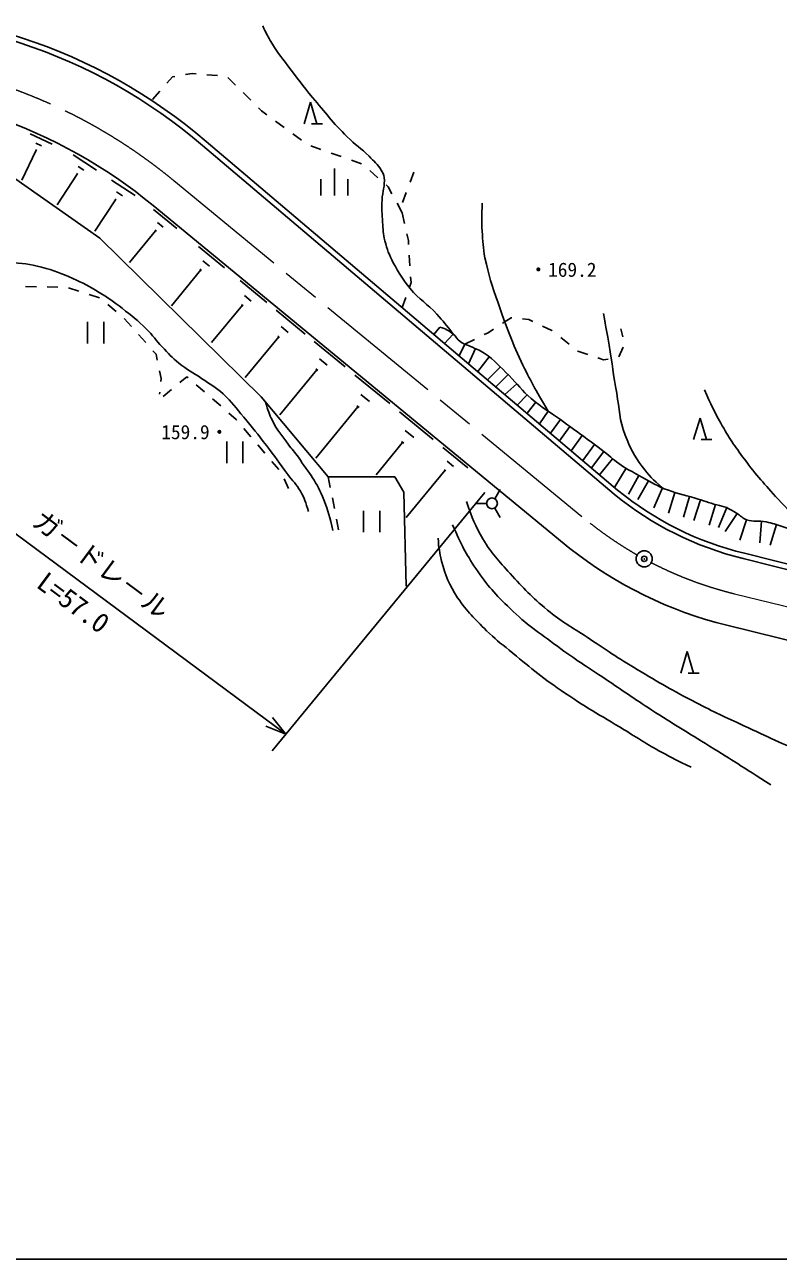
# Model space of a CAD drawing. Units: millimetres, scale not verified. Extents: x 40000 to 680000, y 20000 to 380000.
# Drawn here: x 387147 to 457013, y 205000 to 319456 of the extents above; entities that cross this region are included whole.
import ezdxf
from ezdxf.enums import TextEntityAlignment as Align

# ---------------------------------------------------------------- set-up
doc = ezdxf.new("R2010")
doc.units = ezdxf.units.MM
doc.header["$LTSCALE"] = 1000
doc.header["$PDMODE"] = 32
doc.header["$PDSIZE"] = 500
doc.linetypes.add('CHAIN', pattern=[18.5, 12, -1.5, 3.5, -1.5])
for name, color, linetype, lineweight in [('M-BGD', 7, 'Continuous', 25), ('M-BMK', 2, 'CHAIN', 13), ('M-BMK-SRVR', 3, 'Continuous', 25), ('M-STR-STRC', 7, 'Continuous', 25), ('M-TTL-BAND', 7, 'Continuous', 25)]:
    doc.layers.add(name, color=color, linetype=linetype, lineweight=lineweight)
doc.styles.add('@ＭＳ ゴシック', font='')
doc.styles.add('ＭＳ ゴシック', font='')
doc.styles.get('@ＭＳ ゴシック').set_extended_font_data('@MS Gothic')
doc.styles.get('ＭＳ ゴシック').set_extended_font_data('MS Gothic')

msp = doc.modelspace()

# ---------------------------------------------------------------- linework, layer by layer
at = {"layer": 'M-BGD'}
for p, q in [((402668, 314945), (402046, 314831)), ((403034, 314912), (402668, 314945)), ((405026, 314733), (404030, 314822)), ((400845, 314613), (400327, 314030)), ((401062, 314653), (400845, 314613)), ((406696, 313862), (405986, 314567)), ((399663, 313282), (398999, 312535)), ((408115, 312453), (407405, 313158)), ((409108, 311465), (408824, 311748)), ((409591, 311110), (409108, 311465)), ((413046, 310271), (413646, 312271)), ((413646, 312271), (414246, 310271)), ((411202, 309926), (410397, 310518)), ((413746, 310271), (414746, 310271)), ((387664, 309338), (389703, 308368)), ((412814, 308741), (412008, 309333)), ((388186, 308465), (388696, 308222)), ((403643, 308250), (441796, 275933)), ((403968, 308631), (442116, 276317)), ((414608, 307900), (413667, 308239)), ((388198, 307834), (386876, 305055)), ((388135, 307864), (388262, 307804)), ((391641, 307385), (393790, 305973)), ((416490, 307223), (415549, 307561)), ((418372, 306545), (417431, 306884)), ((394103, 299679), (384164, 306657)), ((392010, 305604), (390145, 302764)), ((391943, 305648), (392077, 305560)), ((392094, 306318), (392631, 305965)), ((415856, 303626), (415856, 306126)), ((419898, 305267), (419149, 305930)), ((422877, 304844), (423233, 305778)), ((395192, 305052), (397389, 303610)), ((414606, 303626), (414606, 305126)), ((417106, 303626), (417106, 305126)), ((420850, 304424), (420647, 304605)), ((395655, 303962), (396204, 303602)), ((421193, 303782), (420850, 304424)), ((422167, 302974), (422522, 303909)), ((395569, 303233), (393657, 300322)), ((395501, 303278), (395638, 303188)), ((399054, 302685), (437696, 270906)), ((399091, 302322), (401253, 300551)), ((422133, 302017), (421663, 302899)), ((399459, 301117), (399999, 300674)), ((422354, 301041), (422133, 302017)), ((399286, 300355), (396865, 297400)), ((399219, 300411), (399354, 300300)), ((422714, 299454), (422575, 300066)), ((409072, 284951), (394103, 299679)), ((403261, 298902), (405660, 296930)), ((422738, 299082), (422714, 299454)), ((422865, 297087), (422801, 298084)), ((403474, 296716), (400744, 293397)), ((403399, 296778), (403549, 296655)), ((403667, 297563), (404267, 297070)), ((407111, 295736), (409603, 293687)), ((422808, 295115), (422962, 295561)), ((422962, 295561), (422929, 296089)), ((387228, 295180), (388228, 295161)), ((389228, 295143), (390228, 295125)), ((391220, 295063), (392173, 294758)), ((393125, 294453), (394077, 294148)), ((407533, 294345), (408156, 293832)), ((422155, 293225), (422482, 294170)), ((394845, 293507), (395613, 292866)), ((407332, 293465), (404477, 289995)), ((407254, 293529), (407410, 293401)), ((392985, 291908), (392985, 289908)), ((394485, 291908), (394485, 289908)), ((396377, 292222), (397042, 291475)), ((410457, 292984), (413150, 290769)), ((431448, 291774), (432244, 292292)), ((432244, 292292), (432294, 292287)), ((433288, 292178), (433881, 292114)), ((433881, 292114), (434247, 291943)), ((397707, 290728), (398372, 289981)), ((410913, 291480), (411587, 290926)), ((425078, 290750), (425649, 291424)), ((426878, 290781), (426075, 289905)), ((429747, 290726), (430109, 290904)), ((430109, 290904), (430609, 291229)), ((435153, 291521), (436016, 291118)), ((436016, 291118), (436053, 291088)), ((442585, 290519), (442422, 291260)), ((410696, 290530), (407592, 286756)), ((410612, 290599), (410780, 290460)), ((413983, 290084), (416854, 287723)), ((427951, 289846), (427437, 288751)), ((427951, 289846), (428849, 290286)), ((436836, 290466), (437619, 289844)), ((399038, 289235), (399321, 288916)), ((399321, 288916), (399438, 288355)), ((414469, 288481), (415187, 287891)), ((428941, 289422), (428298, 288022)), ((430201, 288676), (429153, 287298)), ((438403, 289223), (438436, 289196)), ((438436, 289196), (439341, 288885)), ((440287, 288560), (440821, 288377)), ((440821, 288377), (441250, 288454)), ((442219, 288650), (442633, 289560)), ((399642, 287376), (399791, 286664)), ((414238, 287468), (410793, 283279)), ((414148, 287542), (414328, 287394)), ((431246, 287736), (430046, 286541)), ((399791, 286664), (399764, 286393)), ((401531, 286273), (402192, 286819)), ((402192, 286819), (402300, 286726)), ((417761, 286977), (420985, 284325)), ((431958, 287014), (430826, 285880)), ((432758, 286174), (431653, 285180)), ((399668, 285397), (399650, 285209)), ((399989, 284999), (400760, 285636)), ((403056, 286072), (403812, 285418)), ((418307, 285177), (419113, 284514)), ((433718, 285146), (432815, 284196)), ((404569, 284764), (405325, 284110)), ((415280, 277541), (409072, 284951)), ((418047, 284039), (414138, 279286)), ((417946, 284122), (418148, 283956)), ((434529, 284451), (433723, 283427)), ((406081, 283455), (406767, 282862)), ((406767, 282862), (406827, 282791)), ((421909, 283566), (425018, 281009)), ((435682, 283627), (434882, 282445)), ((436816, 282842), (435904, 281579)), ((449158, 280992), (449758, 282992)), ((449758, 282992), (450358, 280992)), ((407473, 282027), (408118, 281263)), ((422435, 281830), (423213, 281191)), ((437692, 282205), (436731, 280879)), ((405874, 280822), (405874, 278822)), ((407374, 280822), (407374, 278822)), ((408764, 280500), (409409, 279736)), ((422185, 280733), (419718, 277734)), ((422087, 280813), (422282, 280653)), ((438840, 281372), (437813, 279962)), ((439979, 280534), (438878, 279060)), ((449858, 280992), (450858, 280992)), ((425923, 280264), (428222, 278374)), ((440837, 279886), (439688, 278374)), ((410055, 278972), (410700, 278208)), ((426127, 278170), (422519, 273783)), ((426056, 278229), (426199, 278111)), ((426313, 278981), (426887, 278508)), ((441655, 279220), (440437, 277739)), ((442895, 278338), (441859, 276627)), ((411213, 277362), (411613, 276445)), ((415280, 277541), (415475, 276560)), ((415280, 277541), (421449, 277541)), ((421449, 277541), (422295, 276131)), ((444097, 277671), (443130, 275920)), ((444988, 277165), (444004, 275425)), ((422295, 276131), (422520, 267394)), ((430718, 275514), (431218, 276380)), ((446277, 276511), (445474, 274680)), ((447417, 276094), (446829, 274182)), ((415669, 275579), (415864, 274598)), ((429968, 275081), (428968, 275081)), ((448777, 275720), (448234, 273795)), ((449800, 275410), (449194, 273504)), ((451181, 274976), (450609, 273060)), ((416058, 273617), (416252, 272636)), ((418557, 274396), (418557, 272396)), ((420057, 274396), (420057, 272396)), ((430718, 274648), (431218, 273781)), ((452241, 274684), (451473, 272838)), ((453190, 274136), (452076, 272476)), ((454076, 273567), (453460, 271664)), ((455467, 273415), (455307, 271421)), ((456839, 273110), (456256, 271197)), ((453873, 270449), (470179, 266370)), ((453754, 269964), (470083, 265879)), ((452236, 263783), (468891, 259693)), ((447961, 259345), (448561, 261345)), ((448561, 261345), (449161, 259345)), ((448661, 259345), (449661, 259345))]:
    msp.add_line(p, q, dxfattribs=at)
msp.add_circle((430468, 275081), 500, dxfattribs=at)
for centre, radius, start, end in [((371458, 270805), 49877, 49.32186, 94.4696), ((371458, 270805), 49377, 49.31978, 94.48553), ((369105, 266463), 47000, 50.41521, 91.72765), ((460819, 299077), 29958, 230.58178, 256.35987), ((460819, 299077), 29458, 230.58894, 256.36328), ((461299, 300687), 38000, 231.60202, 256.20157)]:
    msp.add_arc(centre, radius, start, end, dxfattribs=at)
for points, knots in [([(426878, 290781), (426193, 291666), (425981, 291918), (425360, 292608), (424463, 293606), (423746, 293963), (422893, 294999), (422183, 295862), (421844, 296403), (421320, 297391), (420920, 298144), (420749, 298603), (420540, 299430), (420374, 300083), (420374, 300469), (420326, 301141), (420269, 301946), (420238, 302400), (420276, 303205), (420313, 304024), (420561, 304479), (420477, 305295), (420447, 305582), (420336, 305727), (420187, 305974), (419845, 306541), (419556, 306797), (419080, 307258), (418315, 308000), (417795, 308317), (417041, 309071), (415698, 310412), (415040, 311256), (413831, 312721), (412911, 313836), (412420, 314483), (411553, 315640), (410885, 316533), (410468, 317012), (409917, 317982), (409622, 318501), (409515, 318691), (409212, 319341)], [0, 0, 0, 0, 1, 1, 1, 2, 2, 2, 3, 3, 3, 4, 4, 4, 5, 5, 5, 6, 6, 6, 7, 7, 7, 8, 8, 8, 9, 9, 9, 10, 10, 10, 11, 11, 11, 12, 12, 12, 13, 13, 13, 14, 14, 14, 14]), ([(435682, 283627), (434424, 285747), (434057, 286388), (433180, 288241), (432202, 290308), (431779, 291526), (431029, 293686), (430472, 295288), (430159, 296195), (429821, 297857), (429629, 298804), (429611, 299352), (429558, 300316), (429502, 301326), (429516, 301686), (429558, 302907)], [0, 0, 0, 0, 1, 1, 1, 2, 2, 2, 3, 3, 3, 4, 4, 4, 5, 5, 5, 5]), ([(382512, 297303), (384006, 297441), (384495, 297495), (385763, 297414), (386928, 297339), (387588, 297263), (388718, 296971), (389876, 296671), (390506, 296419), (391600, 295936), (392586, 295501), (393117, 295203), (394038, 294643), (394907, 294115), (395378, 293789), (396180, 293166), (397094, 292456), (397612, 292059), (398434, 291245), (399048, 290637), (399298, 290208), (399893, 289582), (400477, 288969), (400787, 288602), (401445, 288068), (402212, 287444), (402739, 287229), (403550, 286664), (404339, 286114), (404829, 285864), (405545, 285223), (406379, 284476), (406725, 283935), (407448, 283081), (408296, 282078), (408751, 281498), (409553, 280458), (410350, 279423), (410748, 278807), (411530, 277761), (411986, 277151), (412335, 276872), (412712, 276209), (413102, 275522), (413194, 275197), (413451, 274325)], [0, 0, 0, 0, 1, 1, 1, 2, 2, 2, 3, 3, 3, 4, 4, 4, 5, 5, 5, 6, 6, 6, 7, 7, 7, 8, 8, 8, 9, 9, 9, 10, 10, 10, 11, 11, 11, 12, 12, 12, 13, 13, 13, 14, 14, 14, 15, 15, 15, 15]), ([(446277, 276511), (445359, 277333), (445044, 277644), (444399, 278493), (443620, 279520), (443278, 280186), (442818, 281391), (442263, 282846), (442302, 283766), (442028, 285299), (441719, 287025), (441623, 288005), (441325, 289734), (441128, 290884), (441063, 291252), (440799, 292676)], [0, 0, 0, 0, 1, 1, 1, 2, 2, 2, 3, 3, 3, 4, 4, 4, 5, 5, 5, 5]), ([(425649, 291424), (426218, 291201), (426465, 291131), (426878, 290781), (427161, 290541), (427223, 290302), (427521, 290082), (427851, 289838), (428102, 289813), (428472, 289635), (428978, 289391), (429290, 289303), (429758, 288992), (430761, 288323), (431189, 287768), (432050, 286923), (432874, 286115), (433225, 285546), (434104, 284799), (435099, 283953), (435761, 283612), (436816, 282842), (438409, 281680), (439315, 281047), (440883, 279851), (441501, 279380), (441800, 279051), (442448, 278621), (443067, 278210), (443446, 278029), (444097, 277671), (445005, 277172), (445488, 276835), (446445, 276441), (447520, 275999), (448179, 275913), (449290, 275570), (450081, 275325), (450518, 275169), (451314, 274937), (451674, 274832), (451899, 274838), (452241, 274684), (452632, 274509), (452826, 274361), (453190, 274136), (453540, 273920), (453691, 273711), (454076, 273567), (454743, 273316), (455193, 273509), (455889, 273356), (456479, 273227), (456804, 273129), (457376, 272934), (458173, 272663), (458607, 272472), (459379, 272133), (460323, 271718), (460804, 271378), (461761, 270995), (462372, 270750), (462766, 270761), (463374, 270510), (464215, 270161), (464632, 269851), (465462, 269476), (466111, 269183), (466476, 269016), (467148, 268781), (467552, 268639), (467781, 268556), (468203, 268485), (468959, 268360), (469397, 268568), (470164, 268570), (470547, 268571), (470773, 268644), (471144, 268549), (471662, 268416), (471859, 268056), (472388, 267979), (473000, 267891), (473358, 267970), (473969, 268064), (474783, 268189), (475202, 268443), (476015, 268570), (476834, 268697), (477313, 268563), (478134, 268675), (478945, 268786), (479394, 268905), (480179, 269139), (480962, 269372), (481362, 269612), (482119, 269919), (483550, 270499), (484337, 270861), (485777, 271416), (486939, 271864), (487690, 271895), (488771, 272513), (489631, 273004), (490039, 273396), (490848, 273967), (491137, 274172), (491269, 274337), (491586, 274495), (492267, 274833), (492721, 274849), (493420, 275148), (494341, 275543), (494824, 275837), (495708, 276308), (496080, 276506), (496251, 276686), (496636, 276856), (498477, 277668), (499612, 277866), (501475, 278627), (502853, 279190), (503513, 279782), (504933, 280230), (505683, 280466), (506168, 280299), (506927, 280506), (507593, 280688), (507938, 280878), (508587, 281115), (509163, 281325), (509464, 281516), (510062, 281650), (511028, 281866), (511602, 281762), (512590, 281816), (514192, 281904), (515092, 281899), (516694, 282000), (517575, 282056), (518073, 282062), (518944, 282203), (519929, 282363), (520434, 282701), (521425, 282812), (522789, 282965), (523561, 282661), (524930, 282572), (527041, 282435), (528221, 282296), (530335, 282240), (531884, 282200), (532751, 282318), (534301, 282314), (535840, 282310), (536701, 282227), (538239, 282166), (539082, 282133), (539563, 282198), (540397, 282074), (540902, 281999), (541162, 281846), (541633, 281650), (541954, 281516), (542065, 281467), (542442, 281280)], [0, 0, 0, 0, 1, 1, 1, 2, 2, 2, 3, 3, 3, 4, 4, 4, 5, 5, 5, 6, 6, 6, 7, 7, 7, 8, 8, 8, 9, 9, 9, 10, 10, 10, 11, 11, 11, 12, 12, 12, 13, 13, 13, 14, 14, 14, 15, 15, 15, 16, 16, 16, 17, 17, 17, 18, 18, 18, 19, 19, 19, 20, 20, 20, 21, 21, 21, 22, 22, 22, 23, 23, 23, 24, 24, 24, 25, 25, 25, 26, 26, 26, 27, 27, 27, 28, 28, 28, 29, 29, 29, 30, 30, 30, 31, 31, 31, 32, 32, 32, 33, 33, 33, 34, 34, 34, 35, 35, 35, 36, 36, 36, 37, 37, 37, 38, 38, 38, 39, 39, 39, 40, 40, 40, 41, 41, 41, 42, 42, 42, 43, 43, 43, 44, 44, 44, 45, 45, 45, 46, 46, 46, 47, 47, 47, 48, 48, 48, 49, 49, 49, 50, 50, 50, 51, 51, 51, 52, 52, 52, 53, 53, 53, 54, 54, 54, 55, 55, 55, 55]), ([(450157, 285615), (450816, 284137), (451022, 283699), (451680, 282524), (452446, 281157), (452943, 280425), (453875, 279165), (454999, 277646), (455727, 276868), (456999, 275470), (457890, 274491), (458412, 273962), (459373, 273051), (460220, 272248), (460517, 271989), (461601, 271060)], [0, 0, 0, 0, 1, 1, 1, 2, 2, 2, 3, 3, 3, 4, 4, 4, 5, 5, 5, 5]), ([(415704, 272552), (415445, 273861), (415306, 274318), (414891, 275397), (414246, 277076), (413517, 277847), (412527, 279349), (412196, 279852), (411933, 280077), (411585, 280569), (410991, 281408), (410544, 281817), (410107, 282748), (409806, 283392), (409705, 283664), (409484, 284458)], [0, 0, 0, 0, 1, 1, 1, 2, 2, 2, 3, 3, 3, 4, 4, 4, 5, 5, 5, 5]), ([(428106, 275247), (428660, 273633), (428871, 273056), (429619, 271784), (430426, 270414), (431079, 269772), (432141, 268589), (433407, 267180), (434154, 266412), (435604, 265194), (436939, 264072), (437834, 263637), (439286, 262672), (441082, 261478), (442080, 260794), (443926, 259679), (446010, 258421), (447202, 257754), (449356, 256620), (451071, 255717), (452072, 255288), (453828, 254468), (456065, 253423), (457309, 252814), (459594, 251879), (461543, 251081), (462680, 250750), (464671, 250063), (467198, 249191), (468601, 248657), (471177, 247945), (472467, 247589), (473266, 247641), (474506, 247138), (474866, 246992), (475006, 246945), (475414, 246735)], [0, 0, 0, 0, 1, 1, 1, 2, 2, 2, 3, 3, 3, 4, 4, 4, 5, 5, 5, 6, 6, 6, 7, 7, 7, 8, 8, 8, 9, 9, 9, 10, 10, 10, 11, 11, 11, 12, 12, 12, 12]), ([(456333, 248987), (453563, 250743), (452864, 251187), (450634, 252585), (448549, 253891), (447354, 254580), (445288, 255914), (443582, 257015), (442650, 257668), (440967, 258805), (439229, 259980), (438216, 260583), (436529, 261831), (434767, 263135), (433718, 263806), (432141, 265328), (430774, 266648), (430043, 267451), (428981, 269027), (427974, 270520), (427671, 271173), (426812, 273095)], [0, 0, 0, 0, 1, 1, 1, 2, 2, 2, 3, 3, 3, 4, 4, 4, 5, 5, 5, 6, 6, 6, 7, 7, 7, 7]), ([(425467, 271851), (425542, 270884), (425607, 270547), (425803, 269733), (426142, 268326), (426500, 267554), (427283, 266337), (428144, 264998), (428860, 264414), (429973, 263277), (430731, 262502), (431236, 262150), (432074, 261461), (433910, 259951), (434928, 259083), (436882, 257729), (439088, 256200), (440426, 255499), (442716, 254098), (444062, 253274), (444790, 252764), (446179, 252013), (447233, 251443), (447599, 251259), (448919, 250635)], [0, 0, 0, 0, 1, 1, 1, 2, 2, 2, 3, 3, 3, 4, 4, 4, 5, 5, 5, 6, 6, 6, 7, 7, 7, 8, 8, 8, 8])]:
    msp.add_open_spline(points, degree=3, knots=knots, dxfattribs=at)
at = {"layer": 'M-BMK'}
for p, q in [((400963, 305000), (439581, 273240)), ((452951, 266697), (469461, 262642))]:
    msp.add_line(p, q, dxfattribs=at)
for centre, radius, start, end in [((369105, 266463), 50000, 50.4198, 91.6725), ((461299, 300687), 35000, 231.64553, 240.24048), ((461299, 300687), 35000, 242.69606, 256.20157)]:
    msp.add_arc(centre, radius, start, end, dxfattribs=at)
at = {"layer": 'M-BMK-SRVR'}
msp.add_circle((444581, 269937), 750, dxfattribs=at)
msp.add_point((444581, 269937), dxfattribs=at)
at = {"layer": 'M-STR-STRC'}
for p, q in [((374260, 281175), (411357, 253676)), ((429802, 276103), (410087, 252131)), ((411357, 253676), (410114, 255242)), ((409497, 254410), (411357, 253676))]:
    msp.add_line(p, q, dxfattribs=at)
at = {"layer": 'M-TTL-BAND'}
msp.add_line((40000, 205000), (579000, 205000), dxfattribs=at)

# ---------------------------------------------------------------- texts
at = {"layer": 'M-BGD', "style": 'ＭＳ ゴシック'}
msp.add_text('・169.2', height=1320, dxfattribs=at).set_placement((433869, 296743), align=Align.MIDDLE_LEFT)
msp.add_text('159.9・', height=1320, dxfattribs=at).set_placement((406097, 281689), align=Align.MIDDLE_RIGHT)
at = {"layer": 'M-STR-STRC', "style": 'ＭＳ ゴシック'}
msp.add_text('ガ－ドレ－ル', height=1833, rotation=323.451, dxfattribs=at).set_placement((393404, 268229), align=Align.BOTTOM_CENTER)
at = {"layer": 'M-STR-STRC', "style": '@ＭＳ ゴシック'}
msp.add_text('L=57.0', height=1833, rotation=323.451, dxfattribs=at).set_placement((392213, 266622), align=Align.TOP_CENTER)

doc.saveas('drawing.dxf')
